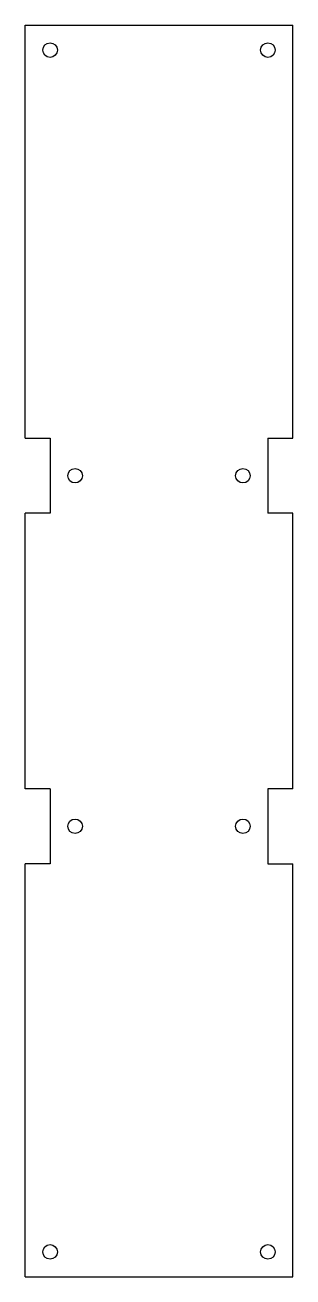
# Model space of a CAD drawing. Extents: x 50 to 157, y -250 to 250.
import ezdxf

# ---------------------------------------------------------------- set-up
doc = ezdxf.new("R2010")
doc.units = 0
doc.layers.add('VISIBLE', color=7, linetype='CONTINUOUS')

msp = doc.modelspace()

# ---------------------------------------------------------------- linework, layer by layer
at = {"layer": 'VISIBLE'}
for p, q in [((50, 250), (157, 250)), ((50, 85), (50, 250)), ((157, 85), (157, 250)), ((50, 85), (60, 85)), ((60, 85), (60, 55)), ((147, 85), (147, 55)), ((147, 85), (157, 85)), ((60, 55), (50, 55)), ((50, -55), (50, 55)), ((157, 55), (147, 55)), ((157, -55), (157, 55)), ((60, -55), (50, -55)), ((60, -55), (60, -85)), ((147, -55), (147, -85)), ((157, -55), (147, -55)), ((60, -85), (50, -85)), ((50, -250), (50, -85)), ((147, -85), (157, -85)), ((157, -250), (157, -85)), ((50, -250), (157, -250))]:
    msp.add_line(p, q, dxfattribs=at)
for centre in [(60, 240), (147, 240), (70, 70), (137, 70), (70, -70), (137, -70), (60, -240), (147, -240)]:
    msp.add_circle(centre, 2.9, dxfattribs=at)

doc.saveas('drawing.dxf')
